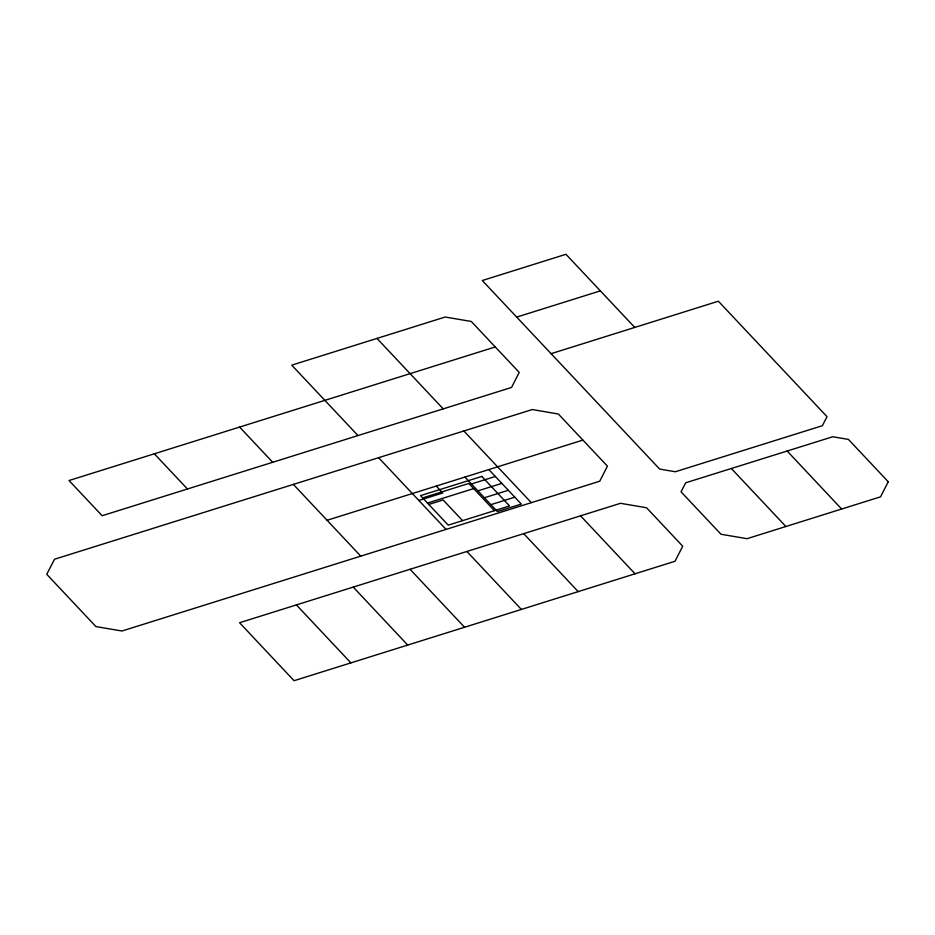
<?xml version="1.0" encoding="UTF-8"?>
<svg xmlns="http://www.w3.org/2000/svg" width="935" height="935" viewBox="0 0 935 935"><rect width="100%" height="100%" fill="white"/><g stroke="black" fill="none" stroke-linecap="round" stroke-linejoin="round"><path stroke-width="1.4" d="M516.716 317.094L600.363 290.867L634.771 327.437M495.293 346.955L69.015 480.532L102.137 515.723L511.515 387.464L519.217 372.41L471.287 321.465L445.212 317.023L291.743 365.153L357.988 435.57M551.112 353.675L718.361 301.21L827.019 416.659L822.368 425.705L675.362 471.754L659.666 469.089L482.296 280.523L565.944 254.297L600.363 290.867M327.075 520.281L582.902 440.093L607.446 466.156L599.709 481.233L121.982 631.008L95.908 626.567L46.75 574.3L54.522 559.235L532.284 409.542L558.359 414.018L582.902 440.093M422.655 497.923L468.809 483.442L494.416 510.674M418.857 500.459L442.758 492.967L436.271 486.06M471.439 483.968L495.328 476.476M427.505 503.065L473.659 488.596M428.803 504.444L443.143 499.956L462.603 520.655M477.925 490.863L501.826 483.372M484.412 497.771L508.313 490.279M490.898 504.666L514.799 497.175M296.407 604.91L239.57 622.733L294.058 680.703L675.012 561.269L682.714 546.215L646.553 507.752L620.478 503.31L296.407 604.91L350.87 662.868M787.176 451.032L841.629 509.026M731.345 468.505L785.891 526.51M580.553 515.828L635.04 573.798M376.98 338.423L443.213 408.864M463.865 430.965L531.325 502.679M488.841 469.58L521.286 504.07L497.397 511.562L464.94 477.072M523.705 533.64L578.204 591.621M378.628 457.683L446.065 529.409M466.892 551.463L521.368 609.433M410.056 569.275L464.555 627.245M239.605 427.073L272.716 462.276M293.368 484.4L360.781 556.161M353.231 587.098L407.718 645.068M154.322 453.791L187.444 488.982M888.25 481.759L880.56 496.824L747.053 538.689L720.978 534.247L681.054 491.833L685.706 482.787L832.746 436.762L848.407 439.403L888.25 481.759M481.805 476.429L420.516 495.643L448.262 525.143L509.563 505.928L481.805 476.429"/></g></svg>
